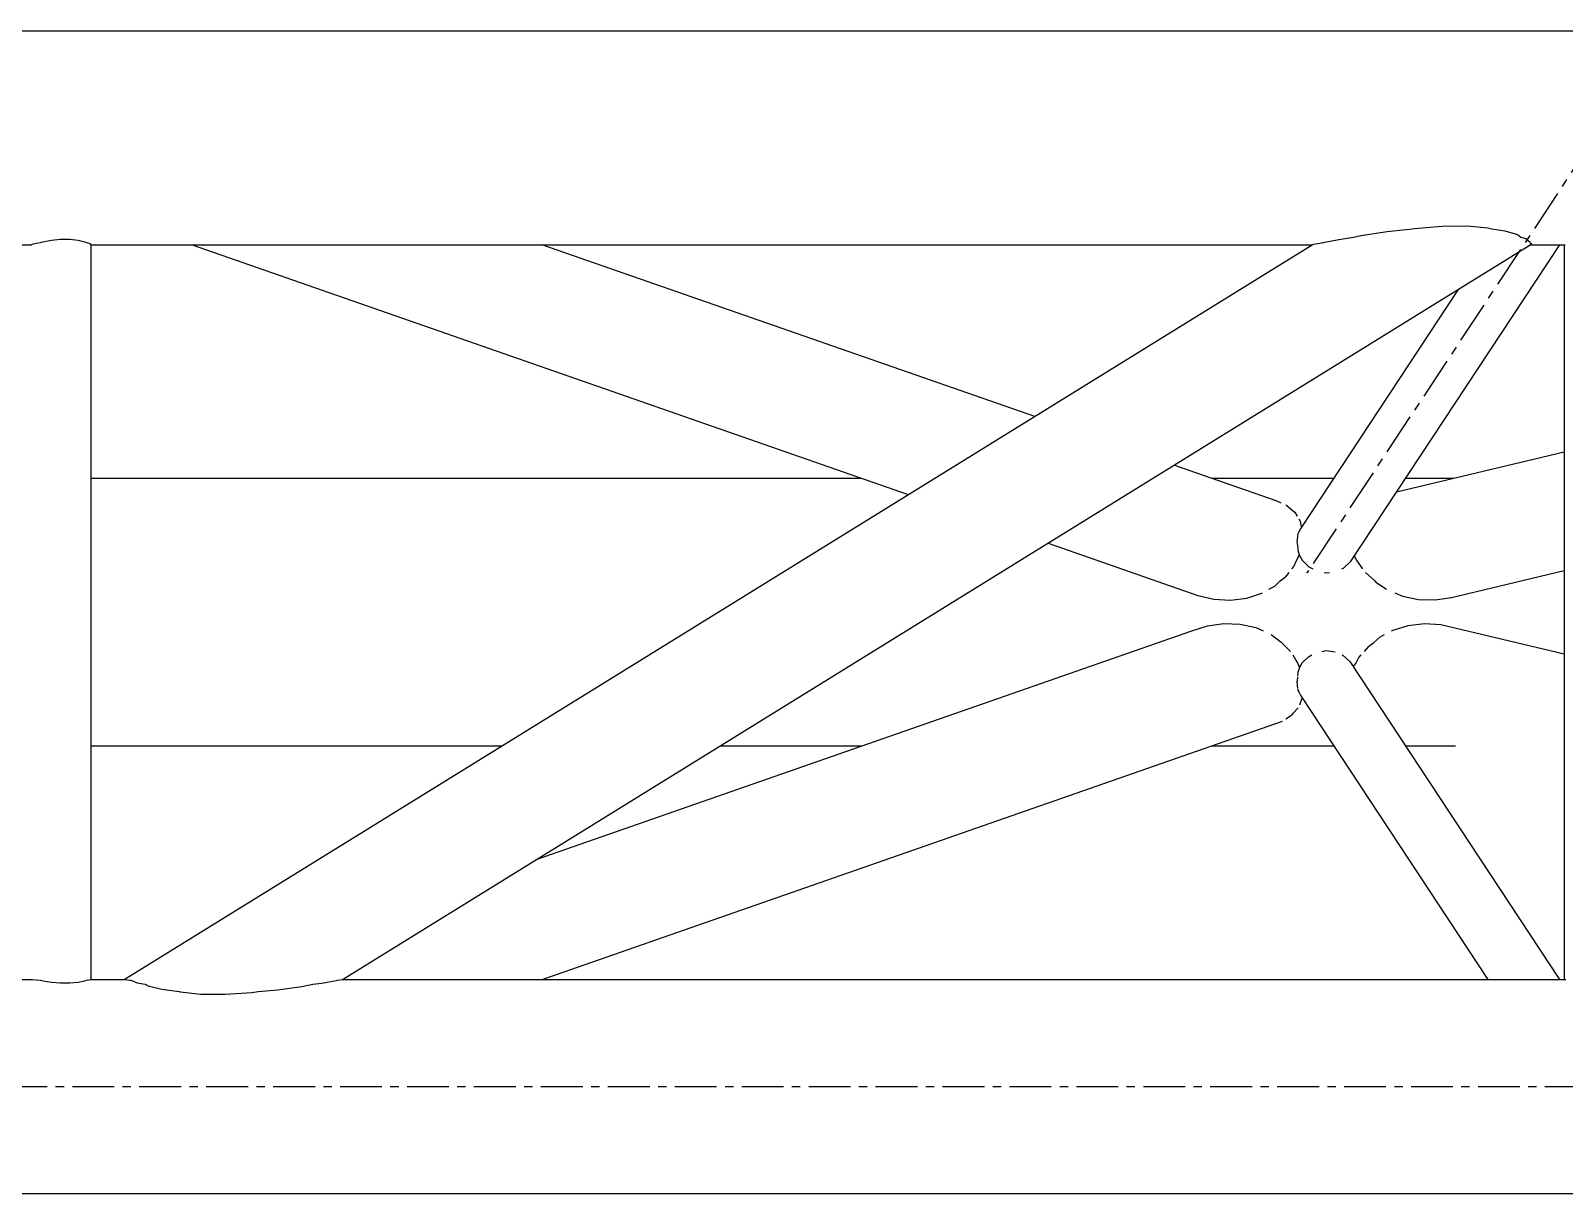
# Model space of a CAD drawing. Header units: millimetres. Extents: x 5143 to 30813, y 232 to 21408.
# Drawn here: x 24006.3 to 24297.3, y 12350 to 12570.6 of the extents above; entities that cross this region are included whole.
import ezdxf

# ---------------------------------------------------------------- set-up
doc = ezdxf.new("R2010")
doc.units = ezdxf.units.MM
doc.header["$LTSCALE"] = 0.25
doc.linetypes.add('CENTER', pattern=[50.8, 31.75, -6.35, 6.35, -6.35])
doc.linetypes.add('XKITLINE00', pattern=[0])

msp = doc.modelspace()

# ---------------------------------------------------------------- linework, layer by layer
at = {"color": 8, "linetype": 'XKITLINE00'}
for p, q in [((23581.51, 12570.57), (24815.89, 12570.57)), ((24263.64, 12532.47), (24268.48, 12533)), ((24268.48, 12533), (24268.83, 12533.05)), ((24268.83, 12533.05), (24274.12, 12533.49)), ((24274.12, 12533.49), (24278.85, 12533.53)), ((24278.85, 12533.53), (24282.78, 12533.17)), ((24282.78, 12533.17), (24283.49, 12533)), ((24283.49, 12533), (24286.01, 12532.61)), ((23774.55, 12529.97), (24006.46, 12529.97)), ((24006.3, 12529.97), (24006.41, 12529.94)), ((24006.41, 12529.94), (24006.55, 12530.04)), ((24006.55, 12530.04), (24007.36, 12530.25)), ((24007.36, 12530.25), (24008.18, 12530.36)), ((24008.18, 12530.36), (24008.62, 12530.51)), ((24008.62, 12530.51), (24010.21, 12530.83)), ((24010.21, 12530.83), (24011.97, 12530.99)), ((24011.97, 12530.99), (24013.73, 12530.99)), ((24013.73, 12530.99), (24015.32, 12530.83)), ((24015.32, 12530.83), (24016.58, 12530.51)), ((24016.58, 12530.51), (24016.86, 12530.36)), ((24016.86, 12530.36), (24017.39, 12530.25)), ((24017.39, 12530.25), (24017.67, 12530.04)), ((24017.67, 12530.04), (24017.67, 12390.57)), ((24017.67, 12529.97), (24249.5, 12529.97)), ((24024.04, 12390.57), (24249.4, 12529.97)), ((24036.94, 12529.97), (24172.79, 12482.59)), ((24065.47, 12390.53), (24291.11, 12530.11)), ((24103.41, 12529.97), (24196.76, 12497.41)), ((24249.42, 12529.94), (24249.66, 12530.05)), ((24249.44, 12529.97), (24249.42, 12529.94)), ((24249.66, 12530.05), (24251.3, 12530.34)), ((24251.3, 12530.34), (24251.5, 12530.36)), ((24251.5, 12530.36), (24254.49, 12530.98)), ((24254.49, 12530.98), (24257.25, 12531.39)), ((24296.38, 12529.97), (24256.64, 12469.77)), ((24257.25, 12531.39), (24258.64, 12531.69)), ((24258.64, 12531.69), (24263.64, 12532.47)), ((24286.01, 12532.61), (24288.37, 12531.87)), ((24288.37, 12531.87), (24289.02, 12531.39)), ((24289.02, 12531.39), (24289.94, 12531.12)), ((24289.94, 12531.12), (24290.77, 12530.46)), ((24290.77, 12530.46), (24290.74, 12530.36)), ((24290.74, 12530.36), (24291.11, 12530.11)), ((24290.89, 12529.97), (24297.45, 12529.97)), ((24297.26, 12529.96), (24297.26, 12390.57)), ((24277.12, 12521.46), (24247.26, 12476.21)), ((24265.42, 12483.07), (24297.26, 12490.68)), ((24223.29, 12488.16), (24242.54, 12481.45)), ((24017.67, 12485.67), (24163.95, 12485.67)), ((24230.42, 12485.67), (24253.5, 12485.67)), ((24267.13, 12485.67), (24276.32, 12485.67)), ((24242.54, 12481.45), (24243.51, 12481.01)), ((24244.45, 12480.58), (24244.62, 12480.5)), ((24244.62, 12480.5), (24245.64, 12479.59)), ((24245.64, 12479.59), (24246.13, 12479.19)), ((24246.13, 12479.19), (24246.58, 12478.46)), ((24246.89, 12477.95), (24247.16, 12477.51)), ((24247.16, 12477.51), (24247.29, 12476.76)), ((24246.72, 12475.1), (24246.55, 12473.56)), ((24246.91, 12475.47), (24246.72, 12475.1)), ((24247.26, 12476.21), (24246.91, 12475.47)), ((24247.29, 12476.76), (24247.39, 12476.42)), ((24199.32, 12473.34), (24227.74, 12463.43)), ((24246.55, 12473.56), (24246.59, 12473.36)), ((24246.59, 12473.36), (24246.75, 12471.73)), ((24246.75, 12471.73), (24247, 12470.97)), ((24245.96, 12468.99), (24245.54, 12468.45)), ((24246.37, 12469.96), (24245.96, 12468.99)), ((24246.97, 12471.03), (24246.37, 12469.96)), ((24247, 12470.97), (24247.51, 12470.09)), ((24247.51, 12470.09), (24247.65, 12469.96)), ((24247.65, 12469.96), (24248.78, 12468.85)), ((24248.78, 12468.85), (24249.54, 12468.45)), ((24255.4, 12468.61), (24256.64, 12469.77)), ((24257.39, 12470.91), (24257.91, 12469.98)), ((24257.91, 12469.98), (24259.01, 12468.45)), ((24242.32, 12465.2), (24243.37, 12466.16)), ((24243.37, 12466.16), (24244.37, 12466.96)), ((24245, 12467.76), (24244.37, 12466.96)), ((24251.73, 12467.76), (24252.1, 12467.69)), ((24252.1, 12467.69), (24252.7, 12467.76)), ((24255.05, 12468.45), (24255.4, 12468.61)), ((24259.53, 12467.76), (24261.33, 12466.17)), ((24261.33, 12466.17), (24261.52, 12465.96)), ((24261.52, 12465.96), (24263.55, 12464.59)), ((24275.86, 12463.05), (24297.26, 12468.16)), ((24227.74, 12463.43), (24230.8, 12462.72)), ((24237.02, 12462.92), (24239.85, 12463.82)), ((24239.85, 12463.82), (24239.95, 12463.88)), ((24241.23, 12464.59), (24242.32, 12465.2)), ((24265.1, 12463.88), (24266.6, 12463.27)), ((24266.6, 12463.27), (24269.61, 12462.66)), ((24272.75, 12462.58), (24275.86, 12463.05)), ((24230.8, 12462.72), (24233.95, 12462.55)), ((24233.95, 12462.55), (24237.02, 12462.92)), ((24269.61, 12462.66), (24272.75, 12462.58)), ((24226.58, 12456.68), (24229.54, 12457.64)), ((24229.54, 12457.64), (24232.65, 12458.07)), ((24232.65, 12458.07), (24235.76, 12457.96)), ((24235.76, 12457.96), (24238.71, 12457.32)), ((24238.71, 12457.32), (24240.16, 12456.69)), ((24264.79, 12456.85), (24267.66, 12457.74)), ((24267.66, 12457.74), (24270.73, 12458.1)), ((24270.73, 12458.1), (24273.85, 12457.91)), ((24273.85, 12457.91), (24297.26, 12452.32)), ((24102.37, 12413.36), (24226.58, 12456.68)), ((24241.62, 12455.98), (24243.57, 12454.56)), ((24243.57, 12454.56), (24243.64, 12454.48)), ((24243.64, 12454.48), (24245.3, 12452.8)), ((24260.1, 12453.73), (24261.12, 12454.49)), ((24261.12, 12454.49), (24262.27, 12455.49)), ((24262.27, 12455.49), (24263.18, 12455.98)), ((24264.49, 12456.69), (24264.79, 12456.85)), ((24245.75, 12452.12), (24246.59, 12450.68)), ((24247.6, 12450.68), (24248.71, 12451.79)), ((24248.71, 12451.79), (24249.35, 12452.12)), ((24251.27, 12452.8), (24252.04, 12452.95)), ((24252.04, 12452.95), (24253.78, 12452.74)), ((24255.14, 12452.12), (24255.34, 12452.03)), ((24255.34, 12452.03), (24256.58, 12450.87)), ((24258.3, 12451.71), (24257.76, 12450.68)), ((24258.67, 12452.12), (24258.3, 12451.71)), ((24260.1, 12453.73), (24259.27, 12452.8)), ((24246.59, 12450.68), (24246.71, 12450.52)), ((24246.73, 12448.84), (24246.66, 12448.11)), ((24246.71, 12450.52), (24247.02, 12449.71)), ((24247.07, 12449.87), (24246.73, 12448.84)), ((24247.08, 12449.9), (24247.07, 12449.87)), ((24247.45, 12450.54), (24247.08, 12449.9)), ((24247.45, 12450.54), (24247.6, 12450.68)), ((24256.58, 12450.87), (24296.38, 12390.57)), ((24257.76, 12450.68), (24257.21, 12449.91)), ((24246.57, 12447.22), (24246.54, 12447.01)), ((24246.54, 12447.01), (24246.67, 12445.79)), ((24246.64, 12447.93), (24246.57, 12447.22)), ((24246.69, 12445.65), (24246.71, 12445.47)), ((24246.71, 12445.47), (24246.89, 12445.1)), ((24246.89, 12445.1), (24247.25, 12444.35)), ((24247.49, 12443.86), (24247.01, 12442.61)), ((24247.25, 12444.35), (24282.74, 12390.57)), ((24247.53, 12443.93), (24247.49, 12443.86)), ((24244.42, 12439.98), (24245.54, 12440.69)), ((24245.79, 12441.02), (24245.54, 12440.69)), ((24246.76, 12442.1), (24245.79, 12441.02)), ((24103.31, 12390.57), (24243.77, 12439.57)), ((24017.67, 12434.87), (24095.66, 12434.87)), ((24137.15, 12434.87), (24164.05, 12434.87)), ((24230.32, 12434.87), (24253.5, 12434.87)), ((24267.13, 12434.87), (24276.62, 12434.87)), ((23999.88, 12390.57), (24006.51, 12390.57)), ((24006.36, 12390.57), (24006.41, 12390.61)), ((24006.41, 12390.61), (24006.55, 12390.56)), ((24006.55, 12390.56), (24007.36, 12390.47)), ((24007.36, 12390.47), (24008.18, 12390.42)), ((24008.18, 12390.42), (24008.62, 12390.3)), ((24008.62, 12390.3), (24010.21, 12390.06)), ((24015.32, 12390.06), (24016.58, 12390.31)), ((24016.58, 12390.31), (24016.86, 12390.42)), ((24016.86, 12390.42), (24017.39, 12390.47)), ((24017.39, 12390.47), (24017.67, 12390.57)), ((24017.67, 12390.57), (24024.17, 12390.57)), ((24024.11, 12390.57), (24024.19, 12390.61)), ((24024.19, 12390.61), (24024.16, 12390.56)), ((24024.16, 12390.56), (24025.13, 12390.43)), ((24025.13, 12390.43), (24025.26, 12390.43)), ((24025.26, 12390.43), (24026.48, 12389.94)), ((24061.56, 12389.84), (24064.27, 12390.35)), ((24064.27, 12390.35), (24064.51, 12390.43)), ((24064.51, 12390.43), (24065.47, 12390.53)), ((24065.53, 12390.57), (24297.54, 12390.57)), ((24010.21, 12390.06), (24011.97, 12389.93)), ((24011.97, 12389.93), (24013.73, 12389.93)), ((24013.73, 12389.93), (24015.32, 12390.06)), ((24026.48, 12389.94), (24028.04, 12389.63)), ((24028.04, 12389.63), (24028.56, 12389.36)), ((24028.56, 12389.36), (24031.2, 12388.69)), ((24031.2, 12388.69), (24034.43, 12388.24)), ((24034.43, 12388.24), (24034.65, 12388.19)), ((24034.65, 12388.19), (24038.58, 12387.79)), ((24038.58, 12387.79), (24043.18, 12387.75)), ((24043.18, 12387.75), (24048.22, 12388.08)), ((24048.22, 12388.08), (24049.45, 12388.24)), ((24049.45, 12388.24), (24053.15, 12388.57)), ((24053.15, 12388.57), (24057.75, 12389.22)), ((24057.75, 12389.22), (24059.82, 12389.63)), ((24059.82, 12389.63), (24061.56, 12389.84)), ((23581.54, 12349.97), (24815.89, 12349.97))]:
    msp.add_line(p, q, dxfattribs=at)
at = {"color": 8, "linetype": 'CENTER'}
for p, q in [((24302.96, 12550.27), (24248.5, 12467.77)), ((23430, 12370.27), (24815.89, 12370.27))]:
    msp.add_line(p, q, dxfattribs=at)
at = {"color": 8, "linetype": 'XKITLINE00'}
msp.add_circle((24248.5, 12467.77), 0.05, dxfattribs=at)

doc.saveas('drawing.dxf')
